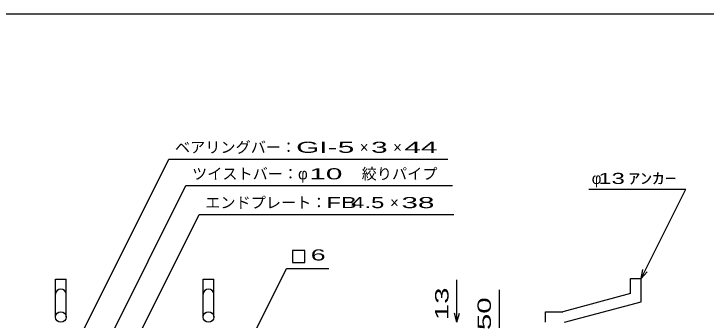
# Model space of a CAD drawing. Units: millimetres, scale not verified. Extents: x -1456 to 1389, y -1026 to 839.
# Drawn here: x -840 to 74, y 434 to 839 of the extents above; entities that cross this region are included whole.
import ezdxf
from ezdxf.enums import TextEntityAlignment as Align

# ---------------------------------------------------------------- set-up
doc = ezdxf.new("R2010")
doc.units = ezdxf.units.MM
doc.header["$LTSCALE"] = 8
for name, color, linetype, lineweight in [('0_2', 150, 'Continuous', 25), ('19', 6, 'Continuous', 25), ('22', 4, 'Continuous', 25)]:
    doc.layers.add(name, color=color, linetype=linetype, lineweight=lineweight)
doc.styles.add('ベクトル', font='')
doc.styles.get('ベクトル').set_extended_font_data('ベクトル')

msp = doc.modelspace()

# ---------------------------------------------------------------- linework, layer by layer
at = {"layer": '0_2'}
msp.add_line((-1379.2, 838.8), (1388.8, 838.8), dxfattribs=at)
at = {"layer": '19'}
for p, q in [((-785, 438.5), (-785, 488.5)), ((-785, 488.5), (-771, 488.5)), ((-771, 438.5), (-771, 488.5)), ((-590, 438.5), (-590, 488.5)), ((-590, 488.5), (-576, 488.5)), ((-576, 438.5), (-576, 488.5)), ((-26, 489.5), (-12, 489.5)), ((-26, 469.5), (-26, 489.5)), ((-12, 458.5), (-12, 489.5)), ((-26, 469.5), (-115, 445.5)), ((-113, 431.5), (-12, 458.5)), ((-138, 445.5), (-115, 445.5)), ((-138, 431.5), (-138, 445.5))]:
    msp.add_line(p, q, dxfattribs=at)
for centre in [(-778, 438.5), (-583, 438.5)]:
    msp.add_circle(centre, 7, dxfattribs=at)
for centre in [(-778, 468.5), (-583, 468.5)]:
    msp.add_arc(centre, 7, 0, 180, dxfattribs=at)
at = {"layer": '22'}
for p, q in [((-798, 321.5), (-635.25, 647)), ((-635.25, 647), (-267.25, 647)), ((-733, 371.5), (-612.75, 612)), ((-612.75, 612), (-260.75, 612)), ((-81, 607.5), (47, 607.5)), ((-12, 489.5), (47, 607.5)), ((-673, 418.5), (-595.25, 574)), ((-595.25, 574), (-259.25, 574)), ((-456, 526.5), (-472, 526.5)), ((-472, 526.5), (-472, 510.5)), ((-456, 510.5), (-456, 526.5)), ((-472, 510.5), (-456, 510.5)), ((-532, 398.5), (-480, 502.5)), ((-480, 502.5), (-424, 502.5)), ((-12, 489.5), (-9.6, 501.18)), ((-12, 489.5), (-4, 498.3)), ((-255, 431.5), (-255, 487.5)), ((-199, 418.5), (-199, 474.5)), ((-255, 431.5), (-258.2, 443.5)), ((-255, 431.5), (-251.8, 443.5))]:
    msp.add_line(p, q, dxfattribs=at)

# ---------------------------------------------------------------- texts
at = {"layer": '22', "color": 2, "style": 'ベクトル'}
for s, p in [('ベアリングバー：', (-627.25, 662.6)), ('×', (-383.25, 662.6)), ('×', (-339.25, 662.6)), ('ツイストバー：', (-604.75, 627.6)), ('φ', (-464.75, 627.6)), ('絞りパイプ', (-380.75, 627.6)), ('φ', (-77, 621.5)), ('エンドプレート：', (-587.25, 589.6)), ('×', (-343.25, 589.6))]:
    msp.add_text(s, height=14.66, dxfattribs=at).set_placement(p, align=Align.MIDDLE_LEFT)
for s, width, p in [('GI-', 2, (-467.25, 662.6)), (' 5 ', 2, (-423.25, 662.6)), (' 3 ', 2, (-379.25, 662.6)), (' 44 ', 2, (-335.25, 662.6)), (' 10 ', 2, (-460.75, 627.6)), (' 13 ', 1.6, (-77, 621.5)), ('ｱﾝｶｰ', 1.6, (-29, 621.5)), ('FB', 1.6, (-427.25, 589.6)), (' 4.5 ', 1.6, (-403.25, 589.6)), (' 38 ', 2, (-339.25, 589.6)), ('6', 1.8, (-448, 520.5))]:
    msp.add_text(s, height=14.66, dxfattribs=dict(at, width=width)).set_placement(p, align=Align.MIDDLE_LEFT)
at = {"layer": '22', "color": 2, "style": 'ベクトル', "width": 1.65}
for s, p in [(' 13 ', (-275, 423.5)), (' 50 ', (-219, 410.5))]:
    msp.add_text(s, height=17.6, rotation=90, dxfattribs=at).set_placement(p, align=Align.MIDDLE_LEFT)

doc.saveas('drawing.dxf')
